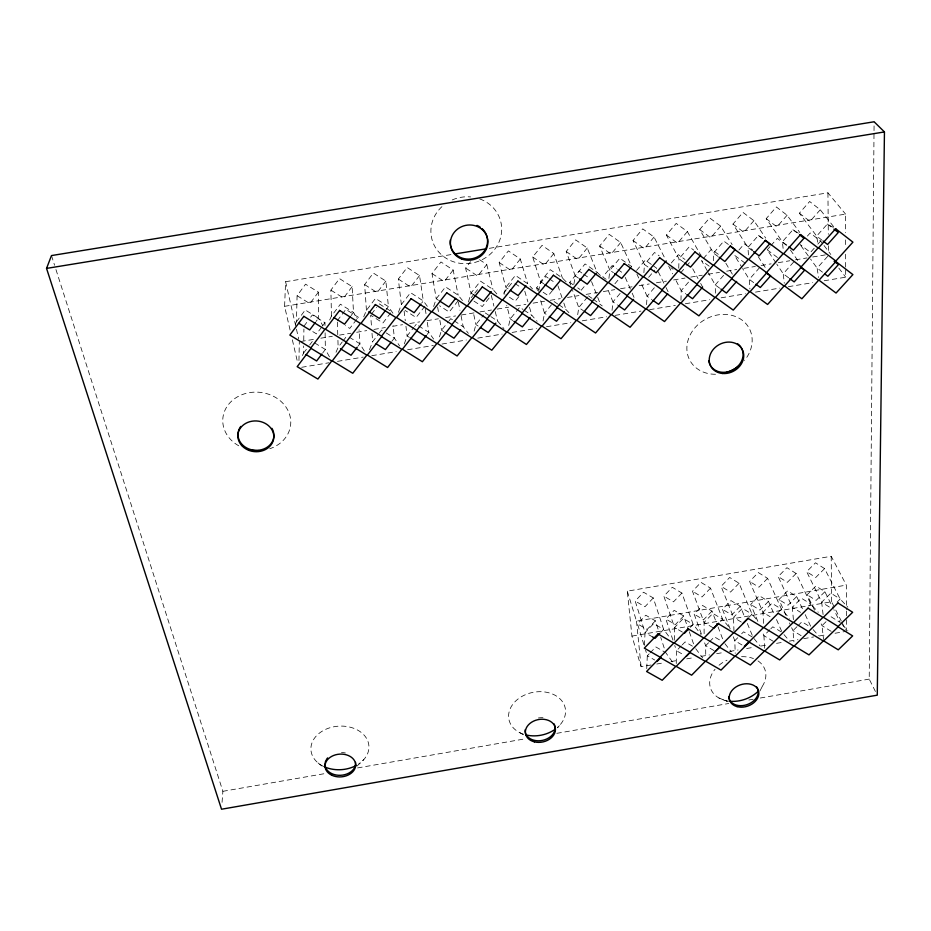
<?xml version="1.0" encoding="UTF-8"?>
<svg xmlns="http://www.w3.org/2000/svg" width="931" height="931" viewBox="0 0 931 931"><rect width="100%" height="100%" fill="white"/><g stroke="black" fill="none" stroke-linecap="round" stroke-linejoin="round"><path stroke-width="0.7" stroke-dasharray="4.66 3.49" d="M875.408 691.454L869.217 679.106L874.104 121.775M302.424 355.537L303.576 353.07L303.681 345.995M303.75 340.327L303.913 329.015M298.956 360.541L299.317 341.747M676.255 663.535L676.5 650.746L674.731 645.462M674.3 640.179L674.568 627.517L663.861 596.143L672.287 587.286L681.899 593.059L693.153 624.329L701.043 634.523M680.98 300.352L681.201 290.623L675.254 278.997M295.255 324.232L296.454 321.812L297.082 295.686L305.566 284.164L318.367 292.183L318.518 318.181L322.766 325.594M678.757 268.244L679.002 258.806L666.387 235.043L676.197 223.382L687.381 231.598L700.74 255.222M290.088 330.063L284.595 306.322L285.596 281.709L452.024 254.431M646.731 668.633L647.301 655.785L645.59 650.234M644.438 645.323L645.043 632.591L635.21 601.054L643.542 592.209L653.271 597.958L663.652 629.391L669.552 637.374M646.545 304.658L647.103 296.267L641.11 283.233M643.88 272.655L644.461 264.497L633.033 240.512L642.727 228.863L654.051 237.068L664.943 258.399M222.055 802.336L222.881 791.315L55.022 266.65M612.039 310.372L612.959 301.912L607.035 287.446M608.909 278.416L609.875 270.188L599.634 246.005L609.211 234.368L620.674 242.549L631.672 266.603L619.837 258.224L609.875 270.188L613.424 272.678M577.697 314.678L578.768 307.567L572.565 290.332M573.903 284.188L575.242 275.89L566.199 251.498L575.649 239.872L587.263 248.03L597.062 272.294L600.995 276.053M543.041 320.962L544.53 313.223L539.957 298.525M538.549 291.368L540.562 281.604L550.256 269.676L562.405 278.008L566.141 281.802M508.722 325.396L510.246 318.891L519.707 307.253L523.024 309.453M504.078 294.359L505.824 287.33L515.402 275.413L527.714 283.722L532.567 288.982M474.123 331.122L475.916 324.57L483.561 315.05M468.444 301.981L471.051 293.056L480.501 281.15L492.965 289.448L497.55 294.755M439.467 336.847L441.538 330.249L448.242 321.8M433.648 306.508L436.232 298.793L445.542 286.899L458.168 295.174L462.474 300.538M404.298 343.923L407.126 335.94L413.736 327.503M398.433 312.316L401.354 304.53L410.548 292.66L423.326 300.922L427.352 306.334M369.491 349.684L372.656 341.642L378.358 334.264M363.718 316.819L366.442 310.291L375.496 298.42L388.436 306.66L392.94 313.212M336.021 352.255L338.139 347.356L342.154 342.084M329.667 319.996L331.471 316.051L340.397 304.193L353.501 312.42L357.353 318.542M759.882 691.07L762.57 685.914M318.367 292.183L309.872 303.634L297.082 295.686M296.454 321.812L305.252 309.976L318.518 318.181L316.121 321.381M303.948 326.187L307.311 321.684M310.675 317.168L312.362 314.922L324.977 322.72L325.012 325.536M331.471 316.051L330.877 290.135L339.489 278.602L352.139 286.643L353.501 312.42L351.068 315.632M321.602 327.188L316.552 333.903L311.966 331.099M322.452 326.071L324.977 322.72M352.139 286.643L343.516 298.095L330.877 290.135M303.576 353.07L308.813 346.123M309.674 344.97L312.292 341.502M337.325 320.683L345.855 309.406L358.319 317.227L358.482 320.02M366.442 310.291L364.626 284.595L373.354 273.051L385.865 281.104L388.436 306.66L385.969 309.872M322.743 352.907L325.361 349.462L325.117 332.576M356.608 319.461L349.777 328.422L345.25 325.606M385.865 281.104L377.113 292.578L364.626 284.595M342.957 341.037L346.984 335.777M371.516 314.061L376.706 307.288M401.354 304.53L398.328 279.056L407.184 267.5L419.532 275.576L423.326 300.922L421.662 303.064M557.646 727.844L559.31 725.68M358.121 346.053L359.89 343.76L359.063 329.795M390.752 312.851L382.967 322.952L370.643 315.19L371.597 327.724M419.532 275.576L410.676 287.051L398.328 279.056M379.173 333.217L381.617 330.051L385.097 332.239M438.524 300.282L436.232 298.793L431.996 273.528L440.968 261.96L453.176 270.048L458.168 295.174M391.928 341.188L394.372 338.058L393.068 325.582M424.873 306.252L416.099 317.483L405.148 310.477M453.176 270.048L444.192 281.546L431.996 273.528M414.563 326.455L416.215 324.337M473.32 294.545L471.051 293.056L465.605 268.012L470.574 261.692M427.154 334.45L428.807 332.355L427.154 321.37M458.087 300.783L449.196 312.013L439.583 305.787M479.523 259.668L486.762 264.532L477.661 276.041L465.605 268.012M449.079 320.753L450.755 318.635L453.025 320.101M471.272 297.617L473.972 294.219M474.868 293.09L477.568 289.692M508.07 288.819L505.824 287.33L499.179 262.495L508.396 250.905L520.301 259.027L527.714 283.722M520.301 259.027L511.084 270.549L499.179 262.495M503.531 293.288L512.644 281.953M543.867 283.862L540.562 281.604L532.707 256.991L542.04 245.377L553.805 253.523L562.405 278.008M518.916 296.605L515.262 301.109L505.87 294.848M553.805 253.523L544.472 265.056L532.707 256.991M537.466 290.507L536.64 287.83L545.869 276.472L548.196 278.066M552.432 290.542L548.243 295.674L540.12 290.181M587.263 248.03L577.802 259.574L566.199 251.498M570.656 285.026L569.714 282.384L579.059 271.014L582.492 273.4M551.501 304.751L544.53 313.223L548.115 315.632M581.165 290.239L585.413 285.107M620.674 242.549L611.108 254.105L599.634 246.005M587.601 296.954L578.768 307.567L583.493 310.779M614.914 283.78L618.359 279.672M654.051 237.068L644.357 248.635L633.033 240.512M636.595 270.467L645.299 260.11L652.003 264.893M620.116 293.416L612.959 301.912L617.625 305.135M648.639 277.333L654.737 270.141M687.381 231.598L677.57 243.177L666.387 235.043M671.309 262.961L678.362 254.663L684.983 259.458M718.045 256.456L713.495 253.116L699.693 229.573L709.631 217.901L720.664 226.128L732.138 244.62M654.342 287.76L647.103 296.267L651.7 299.491M680.573 272.946L685.868 266.778M686.741 265.742L689.394 262.658M720.664 226.128L710.737 237.719L699.693 229.573M703.347 258.574L711.377 249.229L721.176 256.432M752.434 250.788L747.942 247.448L732.965 224.103L743.008 212.419L753.901 220.67L765.689 238.08M688.533 282.105L681.201 290.623L685.74 293.859M753.901 220.67L743.857 232.285L732.965 224.103M738.935 250.032L744.346 243.806L752.946 250.218M786.776 245.132L782.354 241.781L766.19 218.657L776.349 206.95L787.091 215.224L799.776 232.471M723.585 275.355L715.229 284.956L715.473 295.965M763.083 238.697L758.416 235.427L747.942 247.448L748.489 255.408M787.091 215.224L776.931 226.838L766.19 218.657M776.023 262.984L767.237 249.822L769.972 246.703M770.88 245.668L777.269 238.383L787.882 246.424M822.12 240.279L816.673 236.078L799.368 213.199L809.644 201.492L820.246 209.778L833.78 226.827M759.591 267.628L749.257 279.37L749.897 288.936M798.402 233.169L792.933 229.748L782.354 241.781L783.262 249.671M820.246 209.778L809.97 221.403L799.368 213.199M807.386 236.09L810.156 232.971L820.63 241.024L823.167 244.388M793.678 262.007L783.227 273.761L784.286 283.245M833.292 227.385L827.38 224.034L816.673 236.078L817.953 243.899M814.171 248.263L810.47 252.406L800.008 244.422M817.86 244.12L820.63 241.024M827.682 256.339L817.104 268.105L818.593 277.519M653.271 597.958L644.939 606.756L635.21 601.054M643.891 644.694L637.502 623.886L645.753 615.216L655.366 620.826L658.962 631.881M655.366 620.826L647.115 629.461L637.502 623.886M681.899 593.059L673.485 601.868L663.861 596.143M672.95 640.167L665.851 619.022L674.184 610.34L683.691 615.961L688.824 630.45M704.127 633.65L704.069 622.443L692.489 591.243L700.985 582.375L710.504 588.159L722.619 619.255L729.904 628.274M660.777 632.382L663.652 629.391L653.667 623.584L645.043 632.591L652.538 636.92M683.691 615.961L675.359 624.596L665.851 619.022M710.504 588.159L701.997 596.98L692.489 591.243M649.198 653.818L647.301 655.785L654.702 659.998M650.141 652.829L655.831 646.94L664.466 651.898M701.357 633.883L694.165 614.157L702.579 605.464L711.994 611.097L717.51 625.516M733.965 631.311L733.523 617.381L721.083 586.344L729.671 577.464L739.074 583.26L752.062 614.192L758.148 621.442M690.255 627.319L693.153 624.329L683.284 618.498L674.568 627.517L684.448 633.301M711.994 611.097L703.568 619.755L694.165 614.157M739.074 583.26L730.486 592.093L721.083 586.344M681.294 645.835L676.5 650.746L683.82 654.97M682.248 644.846L685.123 641.901L692.443 646.161M730.172 628.925L722.456 609.305L730.951 600.588L740.25 606.244L745.091 617.975M763.595 623.409L762.943 612.319L749.63 581.456L758.311 572.565L767.61 578.372L781.458 609.142L789.569 618.405M720.664 621.256L722.619 619.255L712.867 613.413L704.069 622.443L713.821 628.239M740.25 606.244L731.754 614.902L722.456 609.305M767.61 578.372L758.928 587.217L749.63 581.456M708.572 642.762L705.663 645.718L705.745 657.03M709.538 641.785L714.38 636.862L721.618 641.133M757.857 621.361L750.712 604.452L759.289 595.735L768.494 601.391L774.208 614.367M793.398 619.674L792.339 607.268L778.165 576.568L786.928 567.677L796.11 573.496L810.831 604.091L818.279 612.272M749.094 617.195L752.062 614.192L742.414 608.339L733.523 617.381L743.171 623.188M768.494 601.391L759.905 610.073L750.712 604.452M796.11 573.496L787.347 582.341L778.165 576.568M737.736 637.735L734.803 640.691L735.211 653.353M741.646 633.79L743.601 631.823L753.144 637.537L747.232 623.188M785.95 615.135L778.933 599.599L787.603 590.871L796.692 596.55L802.766 609.456M823.085 614.565L821.689 602.229L806.653 571.692L815.498 562.778L824.587 568.62L840.169 599.052L847.85 607.187M778.467 612.144L781.458 609.142L771.927 603.265L762.943 612.319L770.1 616.694M796.692 596.55L788.022 605.231L778.933 599.599M824.587 568.62L815.742 577.476L806.653 571.692M769.832 629.752L763.909 635.675L764.642 648.279M770.821 628.774L772.8 626.796L781.039 631.8M814.567 610.212L807.119 594.758L815.882 586.018L824.866 591.72L833.222 608.397M808.818 606.093L810.831 604.091L801.416 598.202L792.339 607.268L800.579 612.377M824.866 591.72L816.115 600.414L807.119 594.758M796.959 626.714L792.979 630.671L793.922 641.808M797.96 625.725L801.952 621.768L810.098 626.796M837.109 602.054L840.169 599.052L830.859 593.14L821.689 602.229L829.835 607.349M826.041 621.699L822.015 625.655L823.551 639.516M356.887 766.19L363.8 759.591M222.881 791.315L326.059 773.393M357.597 767.924L525.27 738.818M556.796 733.337L728.775 703.487M748.838 700.007L753.132 699.251M760.301 698.017L869.217 679.106M651.072 665.002L641.087 666.724L631.94 636.106L627.296 591.162L831.208 556.284L846.337 585.11L846.395 609.642M627.296 591.162L636.501 621.14L846.337 585.11M631.94 636.106L831.616 601.763L841.287 621.012M656.774 664.012L663.896 662.791M671.03 661.557L678.164 660.323M686.717 658.845L693.851 657.612M700.985 656.39L709.538 654.912M716.672 653.678L723.794 652.445M729.497 651.467L738.062 649.989M746.615 648.511L753.749 647.278M760.871 646.044L768.005 644.822M776.559 643.344L783.693 642.111M789.395 641.122L797.96 639.655M803.662 638.666L813.636 636.944M819.35 635.954L826.472 634.733M835.037 633.255L845.011 631.532M284.595 306.322L845.546 214.107L845.581 232.75M300.748 341.502L315.097 339.14M320.834 338.197L332.309 336.3M339.478 335.113L350.94 333.217M356.678 332.274L366.721 330.61M373.89 329.434L385.364 327.537M392.533 326.35L402.576 324.698M409.745 323.511L419.776 321.858M426.957 320.671L438.42 318.774M445.588 317.587L455.631 315.935M461.369 314.992L474.275 312.851M480.012 311.908L491.487 310.011M497.224 309.069L508.687 307.172M515.867 305.985L525.899 304.332M533.067 303.145L544.542 301.248M550.279 300.306L560.322 298.653M567.491 297.466L578.966 295.569M586.134 294.382L597.609 292.497M603.335 291.543L614.809 289.657M620.546 288.703L632.021 286.806M639.19 285.631L649.233 283.967M656.402 282.78L666.433 281.127M673.613 279.94L685.076 278.055M690.814 277.101L702.288 275.204M708.025 274.261L719.5 272.364M726.669 271.177L736.712 269.524M743.881 268.337L755.355 266.452M761.081 265.498L771.124 263.845M778.293 262.658L789.767 260.761M795.505 259.819L806.979 257.922M812.716 256.979L825.622 254.85M301.679 367.291L328.876 362.787M337.464 361.368L363.241 357.097M371.83 355.677L396.164 351.639M407.615 349.742L433.38 345.482M441.969 344.051L466.315 340.024M477.766 338.128L502.1 334.101M512.12 332.437L536.454 328.41M546.474 326.746L570.819 322.72M582.271 320.823L606.605 316.784M615.193 315.365L640.959 311.094M649.559 309.674L675.324 305.403M685.344 303.75L709.678 299.712M721.129 297.815L745.475 293.789M755.495 292.125L779.829 288.098M788.417 286.678L812.751 282.652M824.203 280.755L845.685 277.194L845.662 268.594M489.334 248.321L827.938 192.822L845.546 214.107M718.93 697.994L726.855 701.206M724.912 700.391L727.518 701.45M519.591 732.569L523.338 734.734M714.112 650.653L705.663 645.718L704.232 641.773M741.96 644.939L734.803 640.691L733.256 636.769M773.335 641.354L763.909 635.675L762.256 631.777M801.125 635.64L792.979 630.671L789.465 622.897M314.666 342.945L325.361 349.462L329.83 357.504M349.323 337.231L359.89 343.76L364.743 351.72M831.22 631.369L822.015 625.655L820.77 623.083M831.08 616.753L840.286 622.513L833.862 609.677M386.26 332.961L394.372 338.058L399.608 345.948M409.407 337.383L407.126 335.94L405.951 326.281M418.508 325.803L428.807 332.355L433.625 339.07M379.301 303.902L391.614 311.734M443.808 331.704L441.538 330.249L439.7 319.298M454.153 320.823L463.196 326.676L468.34 333.321M478.15 326.025L475.916 324.57L473.285 312.339M485.26 312.932L489.729 315.865M490.846 316.598L497.55 320.997L503.927 328.69M473.937 301.097L482.258 306.567L491.265 295.313L493.907 306.124M512.667 320.497L510.246 318.891L506.708 305.415M524.13 310.186L531.845 315.318L537.106 321.265M514.994 283.524L520.871 287.481M536.64 287.83L538.956 289.401M554.12 301.563L557.716 303.995M558.914 304.798L566.095 309.662L570.726 314.562M549.36 278.858L555.155 282.815M569.714 282.384L573.147 284.735M577.732 287.877L580.025 289.46M588.485 295.895L592.023 298.327M593.21 299.13L602.252 305.95M578.512 278.148L575.242 275.89L585.075 263.95L597.062 272.294M583.644 274.191L589.37 278.16M606.128 279.3L602.741 276.938L612.202 265.556L616.729 268.733M617.858 269.536L623.514 273.516M647.964 266.988L644.461 264.497L654.551 252.51L659.218 255.874M653.12 265.684L656.471 268.081L665.397 286.236M670.867 267.651L673.078 269.234M683.61 262.135L679.002 258.806L689.219 246.808L693.828 250.171M719.71 288.191L715.229 284.956L708.398 272.795M709.189 266.196L701.567 260.645L707.711 271.584M753.691 282.628L749.257 279.37L742.577 268.512M745.172 263.182L734.419 255.234L741.844 267.302M728.379 244.492L723.841 241.117L713.495 253.116L713.693 262.484M788.685 277.834L783.227 273.761L776.826 264.183M767.237 249.822L777.839 257.782M758.416 235.427L762.896 238.813M822.492 272.189L817.104 268.105L810.587 259.086M792.933 229.748L798.472 233.984M827.38 224.034L832.838 228.281M318.111 762.978L323.441 767.365M842.183 624.573L847.885 630.753M813.112 629.589L818.64 635.803M784.007 634.605L788.464 639.818M754.005 638.585L760.033 645.916M724.923 643.693L731.231 651.688M824.016 245.505L830.813 254.477M695.748 648.721L702.696 657.903M838.808 268.07L845.685 277.194M672.391 661.836L665.7 652.608L660.754 637.409M800.823 245.551L809.772 257.957M790.384 249.985L798.74 261.89M758.206 256.63L765.992 268.628M725.866 263.275L732.336 274.156M692.711 268.756L698.017 278.532M700.659 283.42L702.649 287.085M668.667 266.068L672.624 273.83M841.927 622.304L845.802 629.996M666.037 287.528L668.586 292.718M805.199 614.611L811.273 627.517M636.92 274.11L638.713 278.02M776.501 619.557L782.215 632.521M625.248 277.438L631.59 291.822M632.161 293.125L634.465 298.351M591.546 281.593L597.213 296.093M597.725 297.408L600.309 304.006M718.01 626.831L724.027 642.553M689.289 631.765L694.875 647.58M557.925 285.724L562.01 297.687M563.825 303.006L566.095 309.662M51.484 255.571L54.58 265.265M524.781 291.194L527.924 301.912M529.495 307.277L531.845 315.318M486.762 264.532L492.965 289.448M495.234 311.536L497.55 320.997M292.357 339.838L297.85 363.579M285.596 281.709L296.128 327.782M296.442 329.178L298.676 338.954M458.355 302.144L459.972 310.314M461.054 315.772L463.196 326.676M437.628 306.962L438.548 312.444M425.292 308.999L426.328 315.865M404.101 311.082L405.276 320.753M636.501 621.14L641.087 666.724M372.016 333.286L372.656 341.642M337.359 322.091L337.755 334.718M337.93 340.339L338.139 347.356M827.938 192.822L828.311 234.333M828.415 245.784L828.474 252.941M831.208 556.284L831.616 601.763M845.604 239.919L845.616 247.087M845.627 254.256L845.662 267.162M846.395 611.085L846.419 618.3M846.419 619.743L846.442 631.276M238.72 445.786A34.04 29.233 5.1 0 1 232.261 400.528A34.04 29.233 5.1 0 1 284.874 405.579A34.04 29.233 5.1 0 1 269.699 448.765M479.686 198.897A35.518 33.318 -13.9 0 1 496.77 246.366A35.518 33.318 -13.9 0 1 444.075 256.886A35.518 33.318 -13.9 0 1 442.225 206.379M452.28 199.909A35.518 33.318 -13.9 0 1 470.644 196.918M323.779 766.539A29.059 21.797 -4 0 1 317.378 734.862A29.059 21.797 -4 0 1 360.181 731.673A29.059 21.797 -4 0 1 358.761 763.932M523.292 734.152A28.721 21.797 -11.3 0 1 513.505 703.382A28.721 21.797 -11.3 0 1 555.167 695.306A28.721 21.797 -11.3 0 1 557.343 727.542M757.997 660.905A28.756 21.518 -18.7 0 1 760.208 689.138M727.565 700.962A28.756 21.518 -18.7 0 1 715.078 669.214M719.046 665.234A28.756 21.518 -18.7 0 1 726.983 660.207M741.553 656.681A28.756 21.518 -18.7 0 1 753.47 658.566M715.52 374.262A33.714 28.733 -28.4 0 1 688.475 338.907A33.714 28.733 -28.4 0 1 735.42 316.482A33.714 28.733 -28.4 0 1 744.463 360.437M341.479 752.492A15.315 11.393 -4.1 0 1 345.401 752.981M538.374 717.976A15.14 11.393 -11.3 0 1 544.879 717.952"/><path stroke-width="1.4" d="M884.45 131.934L877.27 695.166L221.531 809.225L46.55 268.407L51.484 255.571L874.104 121.775L884.45 131.934L46.55 268.407M315.318 322.452L309.709 329.935L298.863 323.29M321.87 354.059L316.633 360.949L305.95 354.502M350.254 316.691L344.563 324.186L333.857 317.529M357.236 347.205L351.034 355.246L340.49 348.788M385.143 310.942L379.371 318.449L368.792 311.769M391.101 342.236L385.399 349.567L376.124 343.807M420.824 304.134L414.132 312.711L404.845 306.765M426.328 335.497L419.706 343.888L410.559 338.116M455.631 298.397L448.847 306.986L439.665 301.027M460.682 329.818L453.979 338.209L444.937 332.425M491.242 291.601L483.515 301.272L474.449 295.302M495.851 323.092L488.193 332.542L480.384 327.468M525.968 285.875L518.125 295.558L510.304 290.321M530.123 317.424L522.372 326.886L513.877 321.288M560.648 280.161L552.7 289.855L544.972 284.607M564.349 311.769L556.505 321.242L549.313 316.435M596.166 273.377L587.228 284.164L579.594 278.904M598.54 306.113L590.58 315.597L584.668 311.582M630.764 267.674L621.71 278.474L614.611 273.505M633.569 299.41L624.62 309.965L618.789 305.938M666.224 260.913L656.146 272.795L650.303 268.652M667.678 293.765L658.613 304.332L652.852 300.306M700.74 255.222L690.523 267.127L684.762 262.961M702.649 287.085L692.559 298.711L686.88 294.673M736.654 281.406L726.436 293.056L720.838 289.006M659.823 633.383L655.028 638.352L652.538 636.92M657.17 661.394L660.952 657.495M684.448 633.301L688.312 629.309M686.252 656.378L690.092 652.468M713.821 628.239L718.709 623.246M715.311 651.363L719.186 647.452M743.171 623.188L748.105 618.196M744.335 646.358L749.234 641.459M454.898 253.965L486.459 248.786M719.186 257.293L724.865 261.471L735.199 249.543L730.66 246.18M755.902 284.246L760.324 287.493L770.659 275.832L766.236 272.55M753.551 251.626L759.161 255.816L769.623 243.875L765.142 240.501M789.767 278.648L794.143 281.895L804.593 270.223L800.229 266.941M788.988 246.808L793.41 250.16L804 238.22L799.578 234.833M824.645 273.819L827.868 276.263L838.447 264.579L834.141 261.285M823.213 241.117L827.578 244.481L838.284 232.517L833.932 229.119M259.132 450.651A34.04 29.233 5.1 0 1 249.136 449.743M356.375 765.387A29.059 21.797 -4 0 1 325.047 767.097M553.992 730.055A28.721 21.797 -11.3 0 1 525.945 734.92M758.334 691.151A28.756 21.518 -18.7 0 1 728.95 701.159M739.365 365.476A33.714 28.733 -28.4 0 1 723.934 373.191M271.933 428.33A17.98 15.361 4.7 0 1 255.117 450.313A17.98 15.361 4.7 0 1 240.757 426.421M482.049 228.595A18.771 17.538 -13.8 0 1 475.089 257.899A18.771 17.538 -13.8 0 1 450.29 240.047M477.044 225.407A18.771 17.538 -13.8 0 1 480.187 227.129M737.515 343.679A17.805 15.094 -28 0 1 733.861 369.398A17.805 15.094 -28 0 1 708.77 360.902M355.549 762.338A15.315 11.393 -4.1 0 1 340.513 775.302A15.315 11.393 -4.1 0 1 325.059 763.606M325.21 762.605A15.315 11.393 -4.1 0 1 325.85 760.65M326.339 759.708A15.315 11.393 -4.1 0 1 327.642 757.915M554.085 723.887A15.14 11.393 -11.3 0 1 542.482 740.389A15.14 11.393 -11.3 0 1 525.107 729.892M756.635 686.869A15.152 11.253 -18.6 0 1 747.244 704.569A15.152 11.253 -18.6 0 1 728.659 696.597M303.82 316.331L289.855 335.079L310.896 347.857L324.896 329.306L303.82 316.331M311.012 348.357L297.187 366.663L317.902 379.057L331.75 360.949L311.012 348.357M339.629 310.43L325.454 329.213L346.227 342.014L360.437 323.441L339.629 310.43M346.332 342.515L332.309 360.856L352.768 373.273L366.826 355.13L346.332 342.515M375.379 304.542L360.995 323.348L381.524 336.184L395.931 317.587L375.379 304.542M381.617 336.685L367.384 355.048L387.599 367.501L401.855 349.334L381.617 336.685M411.083 298.665L396.49 317.494L416.762 330.354L431.379 311.745L411.083 298.665M416.855 330.854L402.413 349.241L422.383 361.728L436.837 343.539L416.855 330.854M446.74 292.8L431.937 311.652L451.954 324.547L466.78 305.903L446.74 292.8M452.035 325.047L437.395 343.446L457.109 355.968L471.773 337.755L452.035 325.047M482.339 286.934L467.339 305.81L487.099 318.739L502.123 300.073L482.339 286.934M487.169 319.24L472.32 337.662L491.801 350.207L506.662 331.983L487.169 319.24M517.904 281.081L502.682 299.98L522.186 312.932L537.42 294.243L517.904 281.081M522.256 313.433L507.209 331.89L526.434 344.47L541.505 326.211L522.256 313.433M553.41 275.239L537.978 294.161L557.238 307.137L572.681 288.435L553.41 275.239M557.297 307.649L542.051 326.118L561.032 338.721L576.289 320.45L557.297 307.649M588.869 269.396L573.228 288.342L592.232 301.353L607.885 282.628L588.869 269.396M592.291 301.865L576.836 320.357L595.572 332.995L611.039 314.701L592.291 301.865M624.27 263.566L608.432 282.535L627.191 295.581L643.03 276.821L624.27 263.566M627.238 296.081L611.586 314.608L630.066 327.27L645.73 308.952L627.238 296.081M659.637 257.747L643.589 276.74L662.092 289.809L678.14 271.037L659.637 257.747M662.127 290.321L646.277 308.859L664.525 321.556L680.375 303.215L662.127 290.321M694.945 251.94L678.687 270.944L696.947 284.048L713.193 265.254L694.945 251.94M696.982 284.56L680.922 303.122L698.925 315.853L714.985 297.489L696.982 284.56M730.207 246.133L713.751 265.16L731.754 278.299L748.21 259.481L730.207 246.133M731.754 278.765L715.497 297.35L733.256 310.104L749.513 291.717L731.754 278.765M765.422 240.338L748.757 259.388L766.516 272.55L783.169 253.709L765.422 240.338M766.527 273.062L750.083 291.671L767.598 304.46L784.042 286.05L766.527 273.062M800.579 234.542L783.716 253.616L801.23 266.813L818.081 247.949L800.579 234.542M801.242 267.325L784.589 285.957L801.87 298.77L818.512 280.347L801.242 267.325M835.666 228.723L818.593 247.821L835.863 261.041L852.912 242.153L835.666 228.723M835.863 261.553L819.012 280.208L836.05 293.044L852.889 274.598L835.863 261.553M657.984 633.93L644.31 648.151L660.102 657.17L673.776 643.077L657.984 633.93M660.126 657.542L646.603 671.484L662.197 680.27L675.731 666.456L660.126 657.542M688.067 628.751L674.242 642.995L689.848 652.049L703.673 637.933L688.067 628.751M689.883 652.41L676.197 666.375L691.628 675.184L705.302 661.347L689.883 652.41M718.115 623.584L704.15 637.851L719.57 646.917L733.547 632.789L718.115 623.584M719.593 647.289L705.768 661.266L721.013 670.099L734.838 656.25L719.593 647.289M748.128 618.428L734.012 632.708L749.257 641.796L763.373 627.645L748.128 618.428M749.28 642.169L735.304 656.169L750.374 665.025L764.339 651.153L749.28 642.169M778.107 613.273L763.839 627.564L778.91 636.688L793.177 622.513L778.107 613.273M778.921 637.06L764.805 651.072L779.701 659.951L793.806 646.067L778.921 637.06M808.061 608.118L793.643 622.432L808.527 631.579L822.934 617.393L808.061 608.118M808.527 631.951L794.271 645.986L808.992 654.889L823.248 640.982L808.527 631.951M837.97 602.974L823.4 617.311L838.109 626.47L852.656 612.272L837.97 602.974M838.109 626.842L823.702 640.9L838.249 649.826L852.645 635.908L838.109 626.842M462.02 259.121A18.806 17.561 -13.8 0 0 487.704 239.686A18.806 17.561 -13.8 0 0 457.68 229.003A18.806 17.561 -13.8 0 0 462.02 259.121M722.689 373.506A17.829 15.105 -28 0 0 742.973 351.127A17.829 15.105 -28 0 0 713.798 348.822A17.829 15.105 -28 0 0 722.689 373.506M331.669 775.186A15.338 11.405 -4.1 0 0 355.619 765.922A15.338 11.405 -4.1 0 0 333.775 755.413A15.338 11.405 -4.1 0 0 331.669 775.186M242.502 446.356A18.003 15.373 4.7 0 0 272.969 441.422A18.003 15.373 4.7 0 0 252.068 421.196A18.003 15.373 4.7 0 0 242.502 446.356M534.359 741.844A15.152 11.405 -11.3 0 0 555.341 728.275A15.152 11.405 -11.3 0 0 531.508 722.281A15.152 11.405 -11.3 0 0 534.359 741.844M737.061 706.629A15.175 11.253 -18.6 0 0 758.846 692.967A15.175 11.253 -18.6 0 0 736.177 686.822A15.175 11.253 -18.6 0 0 737.061 706.629"/></g></svg>
